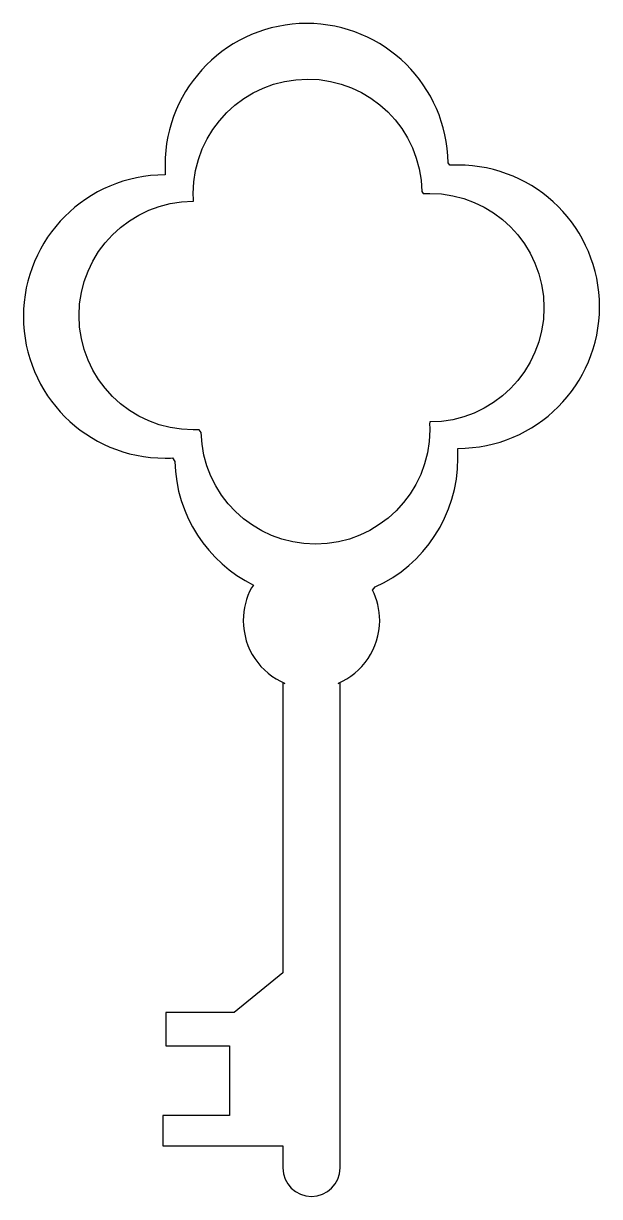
# Model space of a CAD drawing. Header units: centimetres. Extents: x -4.8 to 4.8, y -9.7 to 9.7.
import ezdxf

# ---------------------------------------------------------------- set-up
doc = ezdxf.new("R2010")
doc.units = ezdxf.units.CM
doc.header["$MEASUREMENT"] = 0
doc.layers.add('Camada 1', color=7, linetype='Continuous')

msp = doc.modelspace()

# ---------------------------------------------------------------- linework, layer by layer
at = {"layer": 'Camada 1'}
for points, knots in [([(-0.47401, -6.01472), (-0.47401, -6.01472), (-0.47401, -1.19973), (-0.47401, -1.19973), (-0.47401, -1.19973), (-0.47401, -1.19973), (-0.4407, -1.21619), (-0.4407, -1.21619), (-0.4407, -1.21619), (-0.84689, -1.04434), (-1.13179, -0.64228), (-1.13179, -0.1736), (-1.13179, -0.1736), (-1.13179, 0.02169), (-1.08247, 0.20544), (-0.99529, 0.36578), (-0.99529, 0.36578), (-0.99529, 0.36578), (-0.96322, 0.41346), (-0.96322, 0.41346), (-0.96322, 0.41346), (-1.72051, 0.78983), (-2.2455, 1.56273), (-2.26645, 2.46081), (-2.26645, 2.46081), (-2.26645, 2.46081), (-2.3059, 2.52063), (-2.3059, 2.52063), (-2.3059, 2.52063), (-2.34702, 2.51857), (-2.38813, 2.51753), (-2.42925, 2.51753), (-2.42925, 2.51753), (-3.72675, 2.51756), (-4.77757, 3.56878), (-4.77757, 4.86585), (-4.77757, 4.86585), (-4.77757, 6.16292), (-3.72675, 7.21413), (-2.42929, 7.21413), (-2.42929, 7.21413), (-2.42929, 7.21413), (-2.42434, 7.21434), (-2.42434, 7.21434), (-2.42434, 7.21434), (-2.42765, 7.26779), (-2.42929, 7.32184), (-2.42929, 7.37632), (-2.42929, 7.37632), (-2.42929, 8.67317), (-1.37847, 9.7246), (-0.081, 9.7246), (-0.081, 9.7246), (1.20334, 9.7246), (2.24754, 8.69312), (2.26728, 7.41333), (2.26728, 7.41333), (2.26728, 7.41333), (2.29358, 7.37243), (2.29358, 7.37243), (2.29358, 7.37243), (2.3388, 7.37489), (2.38404, 7.37613), (2.42926, 7.37613), (2.42926, 7.37613), (3.72593, 7.37613), (4.77754, 6.32491), (4.77754, 5.02785), (4.77754, 5.02785), (4.77754, 3.73081), (3.72593, 2.67957), (2.42926, 2.67957), (2.42926, 2.67957), (2.42926, 2.67957), (2.42598, 2.63785), (2.42598, 2.63785), (2.42598, 2.63785), (2.42844, 2.59798), (2.42926, 2.55789), (2.42926, 2.5176), (2.42926, 2.5176), (2.42926, 1.56915), (1.86684, 0.75206), (1.05734, 0.38146), (1.05734, 0.38146), (1.05734, 0.38146), (1.01337, 0.32923), (1.01337, 0.32923), (1.01337, 0.32923), (1.08862, 0.17773), (1.13095, 0.00713), (1.13095, -0.17356), (1.13095, -0.17356), (1.13095, -0.64224), (0.84602, -1.0443), (0.43986, -1.21615), (0.43986, -1.21615), (0.43986, -1.21615), (0.47317, -1.19969), (0.47317, -1.19969), (0.47317, -1.19969), (0.47317, -1.19969), (0.47317, -9.25096), (0.47317, -9.25096), (0.47317, -9.25096), (0.47317, -9.51245), (0.26103, -9.72456), (-0.00043, -9.72456), (-0.00043, -9.72456), (-0.00043, -9.72456), (-0.00043, -9.72456), (-0.00043, -9.72456), (-0.00043, -9.72456), (-0.26189, -9.72456), (-0.47403, -9.51242), (-0.47403, -9.25096), (-0.47403, -9.25096), (-0.47403, -9.25096), (-0.47403, -8.88261), (-0.47403, -8.88261), (-0.47403, -8.88261), (-0.47403, -8.88261), (-2.46709, -8.88262), (-2.46709, -8.88262), (-2.46709, -8.88262), (-2.46709, -8.88262), (-2.46709, -8.38269), (-2.46709, -8.38269), (-2.46709, -8.38269), (-2.46709, -8.38269), (-1.36201, -8.38269), (-1.36201, -8.38269), (-1.36201, -8.38269), (-1.36201, -8.38269), (-1.36201, -7.22498), (-1.36201, -7.22498), (-1.36201, -7.22498), (-1.36201, -7.22498), (-2.41449, -7.22498), (-2.41449, -7.22498), (-2.41449, -7.22498), (-2.41449, -7.22498), (-2.41449, -6.67245), (-2.41449, -6.67245), (-2.41449, -6.67245), (-2.41449, -6.67245), (-1.28311, -6.67245), (-1.28311, -6.67245), (-1.28311, -6.67245), (-1.28311, -6.67245), (-0.47401, -6.01472), (-0.47401, -6.01472)], [0, 0, 0, 0, 0.02564103, 0.02564103, 0.02564103, 0.02564103, 0.05128205, 0.05128205, 0.05128205, 0.05128205, 0.07692308, 0.07692308, 0.07692308, 0.07692308, 0.1025641, 0.1025641, 0.1025641, 0.1025641, 0.12820513, 0.12820513, 0.12820513, 0.12820513, 0.15384615, 0.15384615, 0.15384615, 0.15384615, 0.17948718, 0.17948718, 0.17948718, 0.17948718, 0.20512821, 0.20512821, 0.20512821, 0.20512821, 0.23076923, 0.23076923, 0.23076923, 0.23076923, 0.25641026, 0.25641026, 0.25641026, 0.25641026, 0.28205128, 0.28205128, 0.28205128, 0.28205128, 0.30769231, 0.30769231, 0.30769231, 0.30769231, 0.33333333, 0.33333333, 0.33333333, 0.33333333, 0.35897436, 0.35897436, 0.35897436, 0.35897436, 0.38461538, 0.38461538, 0.38461538, 0.38461538, 0.41025641, 0.41025641, 0.41025641, 0.41025641, 0.43589744, 0.43589744, 0.43589744, 0.43589744, 0.46153846, 0.46153846, 0.46153846, 0.46153846, 0.48717949, 0.48717949, 0.48717949, 0.48717949, 0.51282051, 0.51282051, 0.51282051, 0.51282051, 0.53846154, 0.53846154, 0.53846154, 0.53846154, 0.56410256, 0.56410256, 0.56410256, 0.56410256, 0.58974359, 0.58974359, 0.58974359, 0.58974359, 0.61538462, 0.61538462, 0.61538462, 0.61538462, 0.64102564, 0.64102564, 0.64102564, 0.64102564, 0.66666667, 0.66666667, 0.66666667, 0.66666667, 0.69230769, 0.69230769, 0.69230769, 0.69230769, 0.71794872, 0.71794872, 0.71794872, 0.71794872, 0.74358974, 0.74358974, 0.74358974, 0.74358974, 0.76923077, 0.76923077, 0.76923077, 0.76923077, 0.79487179, 0.79487179, 0.79487179, 0.79487179, 0.82051282, 0.82051282, 0.82051282, 0.82051282, 0.84615385, 0.84615385, 0.84615385, 0.84615385, 0.87179487, 0.87179487, 0.87179487, 0.87179487, 0.8974359, 0.8974359, 0.8974359, 0.8974359, 0.92307692, 0.92307692, 0.92307692, 0.92307692, 0.94871795, 0.94871795, 0.94871795, 0.94871795, 1, 1, 1, 1]), ([(-1.82905, 2.94061), (-1.80521, 1.91508), (-0.96653, 1.09141), (0.06537, 1.09141), (0.06537, 1.09141), (1.11209, 1.09141), (1.96061, 1.93974), (1.96061, 2.98644), (1.96061, 2.98644), (1.96061, 3.01893), (1.95979, 3.0514), (1.95815, 3.08346), (1.95815, 3.08346), (1.95815, 3.08346), (1.96061, 3.11717), (1.96061, 3.11717), (1.96061, 3.11717), (3.00733, 3.11717), (3.85505, 3.9655), (3.85505, 5.0122), (3.85505, 5.0122), (3.85505, 6.05892), (3.00733, 6.90725), (1.96061, 6.90725), (1.96061, 6.90725), (1.92362, 6.90725), (1.88743, 6.90622), (1.85126, 6.90437), (1.85126, 6.90437), (1.85126, 6.90437), (1.82986, 6.93726), (1.82986, 6.93726), (1.82986, 6.93726), (1.81343, 7.96998), (0.97147, 8.80249), (-0.06535, 8.80249), (-0.06535, 8.80249), (-1.11207, 8.80249), (-1.96059, 7.95394), (-1.96059, 6.90746), (-1.96059, 6.90746), (-1.96059, 6.86346), (-1.95895, 6.81988), (-1.95649, 6.77673), (-1.95649, 6.77673), (-1.95649, 6.77673), (-1.96059, 6.77652), (-1.96059, 6.77652), (-1.96059, 6.77652), (-3.00728, 6.77652), (-3.85583, 5.92819), (-3.85583, 4.88149), (-3.85583, 4.88149), (-3.85583, 3.83477), (-3.00728, 2.98644), (-1.96059, 2.98644), (-1.96059, 2.98644), (-1.92688, 2.98644), (-1.89399, 2.98726), (-1.86111, 2.9889), (-1.86111, 2.9889), (-1.86111, 2.9889), (-1.82905, 2.94061), (-1.82905, 2.94061)], [0, 0, 0, 0, 0.05882353, 0.05882353, 0.05882353, 0.05882353, 0.11764706, 0.11764706, 0.11764706, 0.11764706, 0.17647059, 0.17647059, 0.17647059, 0.17647059, 0.23529412, 0.23529412, 0.23529412, 0.23529412, 0.29411765, 0.29411765, 0.29411765, 0.29411765, 0.35294118, 0.35294118, 0.35294118, 0.35294118, 0.41176471, 0.41176471, 0.41176471, 0.41176471, 0.47058824, 0.47058824, 0.47058824, 0.47058824, 0.52941176, 0.52941176, 0.52941176, 0.52941176, 0.58823529, 0.58823529, 0.58823529, 0.58823529, 0.64705882, 0.64705882, 0.64705882, 0.64705882, 0.70588235, 0.70588235, 0.70588235, 0.70588235, 0.76470588, 0.76470588, 0.76470588, 0.76470588, 0.82352941, 0.82352941, 0.82352941, 0.82352941, 0.88235294, 0.88235294, 0.88235294, 0.88235294, 1, 1, 1, 1])]:
    msp.add_open_spline(points, degree=3, knots=knots, dxfattribs=at)

doc.saveas('drawing.dxf')
